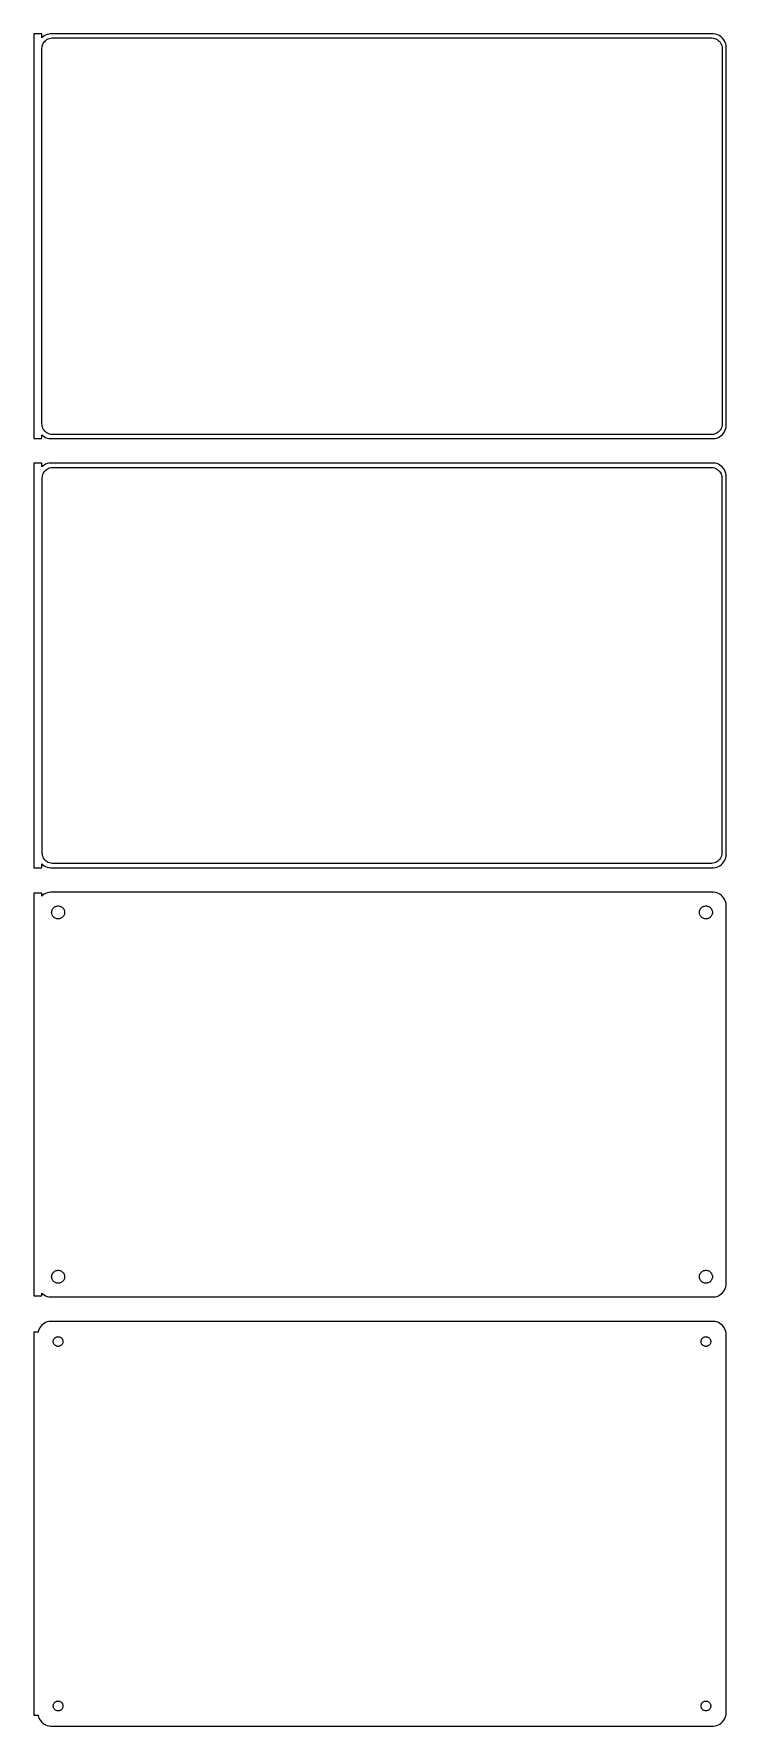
# Model space of a CAD drawing. Header units: metres. Extents: x -129 to 128, y 402 to 1029.
import ezdxf

# ---------------------------------------------------------------- set-up
doc = ezdxf.new("R2010")
doc.units = ezdxf.units.M

msp = doc.modelspace()

# ---------------------------------------------------------------- linework, layer by layer
for p, q in [((-126, 1028.99), (-129, 1028.99)), ((-129, 1028.99), (-129, 879.01)), ((-126, 1027.56), (-126, 1028.99)), ((-124.629, 1028.52), (-125.179, 1028.22)), ((-124.045, 1028.76), (-124.629, 1028.52)), ((-123.437, 1028.91), (-124.045, 1028.76)), ((-122.814, 1028.99), (-123.437, 1028.91)), ((122.814, 1028.99), (-122.814, 1028.99)), ((123.437, 1028.91), (122.814, 1028.99)), ((124.045, 1028.76), (123.437, 1028.91)), ((124.629, 1028.52), (124.045, 1028.76)), ((125.179, 1028.22), (124.629, 1028.52)), ((-125.687, 1027.85), (-126, 1027.56)), ((-126, 1023.5), (-125.968, 1024)), ((-126, 884.5), (-126, 1023.5)), ((-125.968, 1024), (-125.874, 1024.49)), ((-125.874, 1024.49), (-125.719, 1024.97)), ((-125.719, 1024.97), (-125.505, 1025.43)), ((-125.179, 1028.22), (-125.687, 1027.85)), ((-125.505, 1025.43), (-125.236, 1025.85)), ((-125.236, 1025.85), (-124.916, 1026.24)), ((-124.916, 1026.24), (-124.55, 1026.58)), ((-124.55, 1026.58), (-124.143, 1026.88)), ((-124.143, 1026.88), (-123.703, 1027.12)), ((-123.703, 1027.12), (-123.236, 1027.3)), ((-123.236, 1027.3), (-122.75, 1027.43)), ((-122.75, 1027.43), (-122.251, 1027.49)), ((-122.251, 1027.49), (122.251, 1027.49)), ((122.251, 1027.49), (122.75, 1027.43)), ((122.75, 1027.43), (123.236, 1027.3)), ((123.236, 1027.3), (123.703, 1027.12)), ((123.703, 1027.12), (124.143, 1026.88)), ((124.143, 1026.88), (124.55, 1026.58)), ((124.55, 1026.58), (124.916, 1026.24)), ((124.916, 1026.24), (125.236, 1025.85)), ((125.687, 1027.85), (125.179, 1028.22)), ((125.236, 1025.85), (125.505, 1025.43)), ((125.505, 1025.43), (125.719, 1024.97)), ((126.145, 1027.42), (125.687, 1027.85)), ((125.719, 1024.97), (125.874, 1024.49)), ((125.874, 1024.49), (125.968, 1024)), ((125.968, 1024), (126, 1023.5)), ((126, 1023.5), (126, 884.5)), ((126.545, 1026.94), (126.145, 1027.42)), ((126.882, 1026.41), (126.545, 1026.94)), ((127.149, 1025.84), (126.882, 1026.41)), ((127.343, 1025.24), (127.149, 1025.84)), ((127.461, 1024.63), (127.343, 1025.24)), ((127.5, 1024), (127.461, 1024.63)), ((127.5, 884), (127.5, 1024)), ((-125.968, 883.999), (-126, 884.5)), ((126, 884.5), (125.968, 883.999)), ((-129, 879.01), (-126, 879.01)), ((-126, 880.441), (-125.687, 880.147)), ((-126, 879.01), (-126, 880.441)), ((-125.874, 883.505), (-125.968, 883.999)), ((-125.719, 883.028), (-125.874, 883.505)), ((-125.505, 882.573), (-125.719, 883.028)), ((-125.687, 880.147), (-125.179, 879.778)), ((-125.236, 882.149), (-125.505, 882.573)), ((-124.916, 881.762), (-125.236, 882.149)), ((-125.179, 879.778), (-124.629, 879.476)), ((-124.55, 881.418), (-124.916, 881.762)), ((-124.629, 879.476), (-124.045, 879.245)), ((-124.143, 881.123), (-124.55, 881.418)), ((-123.703, 880.881), (-124.143, 881.123)), ((-124.045, 879.245), (-123.437, 879.089)), ((-123.236, 880.696), (-123.703, 880.881)), ((-123.437, 879.089), (-122.814, 879.01)), ((-122.75, 880.571), (-123.236, 880.696)), ((-122.814, 879.01), (122.814, 879.01)), ((-122.251, 880.508), (-122.75, 880.571)), ((122.251, 880.508), (-122.251, 880.508)), ((122.75, 880.571), (122.251, 880.508)), ((123.236, 880.696), (122.75, 880.571)), ((122.814, 879.01), (123.437, 879.089)), ((123.703, 880.881), (123.236, 880.696)), ((123.437, 879.089), (124.045, 879.245)), ((124.143, 881.123), (123.703, 880.881)), ((124.045, 879.245), (124.629, 879.476)), ((124.55, 881.418), (124.143, 881.123)), ((124.916, 881.762), (124.55, 881.418)), ((124.629, 879.476), (125.179, 879.778)), ((125.236, 882.149), (124.916, 881.762)), ((125.179, 879.778), (125.687, 880.147)), ((125.505, 882.573), (125.236, 882.149)), ((125.719, 883.028), (125.505, 882.573)), ((125.687, 880.147), (126.145, 880.577)), ((125.874, 883.505), (125.719, 883.028)), ((125.968, 883.999), (125.874, 883.505)), ((126.145, 880.577), (126.545, 881.061)), ((126.545, 881.061), (126.882, 881.591)), ((126.882, 881.591), (127.149, 882.159)), ((127.149, 882.159), (127.343, 882.757)), ((127.343, 882.757), (127.461, 883.373)), ((127.461, 883.373), (127.5, 884)), ((-126, 869.99), (-129, 869.99)), ((-129, 869.99), (-129, 720.01)), ((-126, 868.559), (-126, 869.99)), ((-125.687, 868.853), (-126, 868.559)), ((-125.842, 864.985), (-125.751, 865.463)), ((-125.751, 865.463), (-125.601, 865.926)), ((-125.179, 869.222), (-125.687, 868.853)), ((-125.601, 865.926), (-125.394, 866.366)), ((-125.394, 866.366), (-125.133, 866.776)), ((-124.629, 869.524), (-125.179, 869.222)), ((-125.133, 866.776), (-124.823, 867.151)), ((-124.823, 867.151), (-124.469, 867.484)), ((-124.045, 869.755), (-124.629, 869.524)), ((-124.469, 867.484), (-124.075, 867.77)), ((-124.075, 867.77), (-123.649, 868.004)), ((-123.437, 869.911), (-124.045, 869.755)), ((-123.649, 868.004), (-123.197, 868.183)), ((-122.814, 869.99), (-123.437, 869.911)), ((-123.197, 868.183), (-122.726, 868.304)), ((122.814, 869.99), (-122.814, 869.99)), ((-122.726, 868.304), (-122.243, 868.365)), ((-122.243, 868.365), (122.243, 868.365)), ((122.243, 868.365), (122.726, 868.304)), ((122.726, 868.304), (123.197, 868.183)), ((123.437, 869.911), (122.814, 869.99)), ((123.197, 868.183), (123.649, 868.004)), ((124.045, 869.755), (123.437, 869.911)), ((123.649, 868.004), (124.075, 867.77)), ((124.629, 869.524), (124.045, 869.755)), ((124.075, 867.77), (124.469, 867.484)), ((124.469, 867.484), (124.823, 867.151)), ((125.179, 869.222), (124.629, 869.524)), ((124.823, 867.151), (125.133, 866.776)), ((125.133, 866.776), (125.394, 866.366)), ((125.687, 868.853), (125.179, 869.222)), ((125.394, 866.366), (125.601, 865.926)), ((125.601, 865.926), (125.751, 865.463)), ((126.145, 868.423), (125.687, 868.853)), ((125.751, 865.463), (125.842, 864.985)), ((126.545, 867.939), (126.145, 868.423)), ((126.882, 867.409), (126.545, 867.939)), ((127.149, 866.841), (126.882, 867.409)), ((127.343, 866.243), (127.149, 866.841)), ((127.461, 865.627), (127.343, 866.243)), ((127.5, 865), (127.461, 865.627)), ((-125.873, 864.5), (-125.842, 864.985)), ((-125.873, 725.5), (-125.873, 864.5)), ((125.842, 864.985), (125.873, 864.5)), ((125.873, 864.5), (125.873, 725.5)), ((127.5, 725), (127.5, 865)), ((-126, 721.441), (-125.687, 721.147)), ((-126, 720.01), (-126, 721.441)), ((-125.842, 725.015), (-125.873, 725.5)), ((-125.751, 724.537), (-125.842, 725.015)), ((-125.601, 724.074), (-125.751, 724.537)), ((-125.687, 721.147), (-125.179, 720.778)), ((-125.394, 723.634), (-125.601, 724.074)), ((-125.133, 723.224), (-125.394, 723.634)), ((-124.823, 722.849), (-125.133, 723.224)), ((-124.469, 722.516), (-124.823, 722.849)), ((-124.075, 722.23), (-124.469, 722.516)), ((-123.649, 721.996), (-124.075, 722.23)), ((-123.197, 721.817), (-123.649, 721.996)), ((-122.726, 721.696), (-123.197, 721.817)), ((-122.243, 721.635), (-122.726, 721.696)), ((122.243, 721.635), (-122.243, 721.635)), ((122.726, 721.696), (122.243, 721.635)), ((123.197, 721.817), (122.726, 721.696)), ((123.649, 721.996), (123.197, 721.817)), ((124.075, 722.23), (123.649, 721.996)), ((124.469, 722.516), (124.075, 722.23)), ((124.823, 722.849), (124.469, 722.516)), ((125.133, 723.224), (124.823, 722.849)), ((125.394, 723.634), (125.133, 723.224)), ((125.179, 720.778), (125.687, 721.147)), ((125.601, 724.074), (125.394, 723.634)), ((125.751, 724.537), (125.601, 724.074)), ((125.687, 721.147), (126.145, 721.577)), ((125.842, 725.015), (125.751, 724.537)), ((125.873, 725.5), (125.842, 725.015)), ((126.145, 721.577), (126.545, 722.061)), ((126.545, 722.061), (126.882, 722.591)), ((126.882, 722.591), (127.149, 723.159)), ((127.149, 723.159), (127.343, 723.757)), ((127.343, 723.757), (127.461, 724.373)), ((127.461, 724.373), (127.5, 725)), ((-129, 720.01), (-126, 720.01)), ((-125.179, 720.778), (-124.629, 720.476)), ((-124.629, 720.476), (-124.045, 720.245)), ((-124.045, 720.245), (-123.437, 720.089)), ((-123.437, 720.089), (-122.814, 720.01)), ((-122.814, 720.01), (122.814, 720.01)), ((122.814, 720.01), (123.437, 720.089)), ((123.437, 720.089), (124.045, 720.245)), ((124.045, 720.245), (124.629, 720.476)), ((124.629, 720.476), (125.179, 720.778)), ((-126, 710.615), (-129, 710.615)), ((-129, 710.615), (-129, 561.385)), ((-126, 709.559), (-126, 710.615)), ((-125.687, 709.853), (-126, 709.559)), ((-125.179, 710.222), (-125.687, 709.853)), ((-124.629, 710.524), (-125.179, 710.222)), ((-124.045, 710.755), (-124.629, 710.524)), ((-123.437, 710.911), (-124.045, 710.755)), ((-122.814, 710.99), (-123.437, 710.911)), ((122.814, 710.99), (-122.814, 710.99)), ((123.437, 710.911), (122.814, 710.99)), ((124.045, 710.755), (123.437, 710.911)), ((124.629, 710.524), (124.045, 710.755)), ((125.179, 710.222), (124.629, 710.524)), ((125.687, 709.853), (125.179, 710.222)), ((126.145, 709.423), (125.687, 709.853)), ((126.545, 708.939), (126.145, 709.423)), ((126.882, 708.409), (126.545, 708.939)), ((-122.4, 703.5), (-122.381, 703.801)), ((-122.381, 703.199), (-122.4, 703.5)), ((-122.381, 703.801), (-122.325, 704.097)), ((-122.325, 702.903), (-122.381, 703.199)), ((-122.325, 704.097), (-122.231, 704.383)), ((-122.231, 702.617), (-122.325, 702.903)), ((-122.231, 704.383), (-122.103, 704.656)), ((-122.103, 702.344), (-122.231, 702.617)), ((-122.103, 704.656), (-121.942, 704.911)), ((-121.942, 702.089), (-122.103, 702.344)), ((-121.942, 704.911), (-121.75, 705.143)), ((-121.75, 705.143), (-121.53, 705.349)), ((-121.53, 705.349), (-121.286, 705.526)), ((-121.286, 705.526), (-121.022, 705.672)), ((-121.022, 705.672), (-120.742, 705.783)), ((-120.742, 705.783), (-120.45, 705.857)), ((-120.45, 705.857), (-120.151, 705.895)), ((-120.151, 705.895), (-119.849, 705.895)), ((-119.849, 705.895), (-119.55, 705.857)), ((-119.55, 705.857), (-119.258, 705.783)), ((-119.258, 705.783), (-118.978, 705.672)), ((-118.978, 705.672), (-118.714, 705.526)), ((-118.714, 705.526), (-118.47, 705.349)), ((-118.47, 705.349), (-118.25, 705.143)), ((-118.25, 705.143), (-118.058, 704.911)), ((-118.058, 704.911), (-117.897, 704.656)), ((-117.897, 702.344), (-118.058, 702.089)), ((-117.897, 704.656), (-117.769, 704.383)), ((-117.769, 702.617), (-117.897, 702.344)), ((-117.769, 704.383), (-117.675, 704.097)), ((-117.675, 702.903), (-117.769, 702.617)), ((-117.675, 704.097), (-117.619, 703.801)), ((-117.619, 703.199), (-117.675, 702.903)), ((-117.619, 703.801), (-117.6, 703.5)), ((-117.6, 703.5), (-117.619, 703.199)), ((117.6, 703.5), (117.619, 703.801)), ((117.619, 703.199), (117.6, 703.5)), ((117.619, 703.801), (117.675, 704.097)), ((117.675, 702.903), (117.619, 703.199)), ((117.675, 704.097), (117.769, 704.383)), ((117.769, 702.617), (117.675, 702.903)), ((117.769, 704.383), (117.897, 704.656)), ((117.897, 702.344), (117.769, 702.617)), ((117.897, 704.656), (118.058, 704.911)), ((118.058, 702.089), (117.897, 702.344)), ((118.058, 704.911), (118.25, 705.143)), ((118.25, 705.143), (118.47, 705.349)), ((118.47, 705.349), (118.714, 705.526)), ((118.714, 705.526), (118.978, 705.672)), ((118.978, 705.672), (119.258, 705.783)), ((119.258, 705.783), (119.55, 705.857)), ((119.55, 705.857), (119.849, 705.895)), ((119.849, 705.895), (120.151, 705.895)), ((120.151, 705.895), (120.45, 705.857)), ((120.45, 705.857), (120.742, 705.783)), ((120.742, 705.783), (121.022, 705.672)), ((121.022, 705.672), (121.286, 705.526)), ((121.286, 705.526), (121.53, 705.349)), ((121.53, 705.349), (121.75, 705.143)), ((121.75, 705.143), (121.942, 704.911)), ((121.942, 704.911), (122.103, 704.656)), ((122.103, 702.344), (121.942, 702.089)), ((122.103, 704.656), (122.231, 704.383)), ((122.231, 702.617), (122.103, 702.344)), ((122.231, 704.383), (122.325, 704.097)), ((122.325, 702.903), (122.231, 702.617)), ((122.325, 704.097), (122.381, 703.801)), ((122.381, 703.199), (122.325, 702.903)), ((122.381, 703.801), (122.4, 703.5)), ((122.4, 703.5), (122.381, 703.199)), ((127.149, 707.841), (126.882, 708.409)), ((127.343, 707.243), (127.149, 707.841)), ((127.461, 706.627), (127.343, 707.243)), ((127.5, 706), (127.461, 706.627)), ((127.5, 566), (127.5, 706)), ((-121.75, 701.857), (-121.942, 702.089)), ((-121.53, 701.651), (-121.75, 701.857)), ((-121.286, 701.474), (-121.53, 701.651)), ((-121.022, 701.328), (-121.286, 701.474)), ((-120.742, 701.217), (-121.022, 701.328)), ((-120.45, 701.143), (-120.742, 701.217)), ((-120.151, 701.105), (-120.45, 701.143)), ((-119.849, 701.105), (-120.151, 701.105)), ((-119.55, 701.143), (-119.849, 701.105)), ((-119.258, 701.217), (-119.55, 701.143)), ((-118.978, 701.328), (-119.258, 701.217)), ((-118.714, 701.474), (-118.978, 701.328)), ((-118.47, 701.651), (-118.714, 701.474)), ((-118.25, 701.857), (-118.47, 701.651)), ((-118.058, 702.089), (-118.25, 701.857)), ((118.25, 701.857), (118.058, 702.089)), ((118.47, 701.651), (118.25, 701.857)), ((118.714, 701.474), (118.47, 701.651)), ((118.978, 701.328), (118.714, 701.474)), ((119.258, 701.217), (118.978, 701.328)), ((119.55, 701.143), (119.258, 701.217)), ((119.849, 701.105), (119.55, 701.143)), ((120.151, 701.105), (119.849, 701.105)), ((120.45, 701.143), (120.151, 701.105)), ((120.742, 701.217), (120.45, 701.143)), ((121.022, 701.328), (120.742, 701.217)), ((121.286, 701.474), (121.022, 701.328)), ((121.53, 701.651), (121.286, 701.474)), ((121.75, 701.857), (121.53, 701.651)), ((121.942, 702.089), (121.75, 701.857)), ((-121.286, 570.526), (-121.022, 570.672)), ((-121.022, 570.672), (-120.742, 570.783)), ((-120.742, 570.783), (-120.45, 570.857)), ((-120.45, 570.857), (-120.151, 570.895)), ((-120.151, 570.895), (-119.849, 570.895)), ((-119.849, 570.895), (-119.55, 570.857)), ((-119.55, 570.857), (-119.258, 570.783)), ((-119.258, 570.783), (-118.978, 570.672)), ((-118.978, 570.672), (-118.714, 570.526)), ((118.714, 570.526), (118.978, 570.672)), ((118.978, 570.672), (119.258, 570.783)), ((119.258, 570.783), (119.55, 570.857)), ((119.55, 570.857), (119.849, 570.895)), ((119.849, 570.895), (120.151, 570.895)), ((120.151, 570.895), (120.45, 570.857)), ((120.45, 570.857), (120.742, 570.783)), ((120.742, 570.783), (121.022, 570.672)), ((121.022, 570.672), (121.286, 570.526)), ((-122.4, 568.5), (-122.381, 568.801)), ((-122.381, 568.199), (-122.4, 568.5)), ((-122.381, 568.801), (-122.325, 569.097)), ((-122.325, 567.903), (-122.381, 568.199)), ((-122.325, 569.097), (-122.231, 569.383)), ((-122.231, 567.617), (-122.325, 567.903)), ((-122.231, 569.383), (-122.103, 569.656)), ((-122.103, 567.344), (-122.231, 567.617)), ((-122.103, 569.656), (-121.942, 569.911)), ((-121.942, 567.089), (-122.103, 567.344)), ((-121.942, 569.911), (-121.75, 570.143)), ((-121.75, 566.857), (-121.942, 567.089)), ((-121.75, 570.143), (-121.53, 570.349)), ((-121.53, 566.651), (-121.75, 566.857)), ((-121.53, 570.349), (-121.286, 570.526)), ((-121.286, 566.474), (-121.53, 566.651)), ((-121.022, 566.328), (-121.286, 566.474)), ((-120.742, 566.217), (-121.022, 566.328)), ((-120.45, 566.143), (-120.742, 566.217)), ((-120.151, 566.105), (-120.45, 566.143)), ((-119.849, 566.105), (-120.151, 566.105)), ((-119.55, 566.143), (-119.849, 566.105)), ((-119.258, 566.217), (-119.55, 566.143)), ((-118.978, 566.328), (-119.258, 566.217)), ((-118.714, 566.474), (-118.978, 566.328)), ((-118.714, 570.526), (-118.47, 570.349)), ((-118.47, 566.651), (-118.714, 566.474)), ((-118.47, 570.349), (-118.25, 570.143)), ((-118.25, 566.857), (-118.47, 566.651)), ((-118.25, 570.143), (-118.058, 569.911)), ((-118.058, 567.089), (-118.25, 566.857)), ((-118.058, 569.911), (-117.897, 569.656)), ((-117.897, 567.344), (-118.058, 567.089)), ((-117.897, 569.656), (-117.769, 569.383)), ((-117.769, 567.617), (-117.897, 567.344)), ((-117.769, 569.383), (-117.675, 569.097)), ((-117.675, 567.903), (-117.769, 567.617)), ((-117.675, 569.097), (-117.619, 568.801)), ((-117.619, 568.199), (-117.675, 567.903)), ((-117.619, 568.801), (-117.6, 568.5)), ((-117.6, 568.5), (-117.619, 568.199)), ((117.6, 568.5), (117.619, 568.801)), ((117.619, 568.199), (117.6, 568.5)), ((117.619, 568.801), (117.675, 569.097)), ((117.675, 567.903), (117.619, 568.199)), ((117.675, 569.097), (117.769, 569.383)), ((117.769, 567.617), (117.675, 567.903)), ((117.769, 569.383), (117.897, 569.656)), ((117.897, 567.344), (117.769, 567.617)), ((117.897, 569.656), (118.058, 569.911)), ((118.058, 567.089), (117.897, 567.344)), ((118.058, 569.911), (118.25, 570.143)), ((118.25, 566.857), (118.058, 567.089)), ((118.25, 570.143), (118.47, 570.349)), ((118.47, 566.651), (118.25, 566.857)), ((118.47, 570.349), (118.714, 570.526)), ((118.714, 566.474), (118.47, 566.651)), ((118.978, 566.328), (118.714, 566.474)), ((119.258, 566.217), (118.978, 566.328)), ((119.55, 566.143), (119.258, 566.217)), ((119.849, 566.105), (119.55, 566.143)), ((120.151, 566.105), (119.849, 566.105)), ((120.45, 566.143), (120.151, 566.105)), ((120.742, 566.217), (120.45, 566.143)), ((121.022, 566.328), (120.742, 566.217)), ((121.286, 566.474), (121.022, 566.328)), ((121.286, 570.526), (121.53, 570.349)), ((121.53, 566.651), (121.286, 566.474)), ((121.53, 570.349), (121.75, 570.143)), ((121.75, 566.857), (121.53, 566.651)), ((121.75, 570.143), (121.942, 569.911)), ((121.942, 567.089), (121.75, 566.857)), ((121.942, 569.911), (122.103, 569.656)), ((122.103, 567.344), (121.942, 567.089)), ((122.103, 569.656), (122.231, 569.383)), ((122.231, 567.617), (122.103, 567.344)), ((122.231, 569.383), (122.325, 569.097)), ((122.325, 567.903), (122.231, 567.617)), ((122.325, 569.097), (122.381, 568.801)), ((122.381, 568.199), (122.325, 567.903)), ((122.381, 568.801), (122.4, 568.5)), ((122.4, 568.5), (122.381, 568.199)), ((127.149, 564.159), (127.343, 564.757)), ((127.343, 564.757), (127.461, 565.373)), ((127.461, 565.373), (127.5, 566)), ((-129, 561.385), (-126, 561.385)), ((-126, 561.385), (-126, 562.441)), ((-126, 562.441), (-125.687, 562.147)), ((-125.687, 562.147), (-125.179, 561.778)), ((-125.179, 561.778), (-124.629, 561.476)), ((-124.629, 561.476), (-124.045, 561.245)), ((-124.045, 561.245), (-123.437, 561.089)), ((-123.437, 561.089), (-122.814, 561.01)), ((-122.814, 561.01), (122.814, 561.01)), ((122.814, 561.01), (123.437, 561.089)), ((123.437, 561.089), (124.045, 561.245)), ((124.045, 561.245), (124.629, 561.476)), ((124.629, 561.476), (125.179, 561.778)), ((125.179, 561.778), (125.687, 562.147)), ((125.687, 562.147), (126.145, 562.577)), ((126.145, 562.577), (126.545, 563.061)), ((126.545, 563.061), (126.882, 563.591)), ((126.882, 563.591), (127.149, 564.159)), ((-124.045, 551.755), (-124.629, 551.524)), ((-123.437, 551.911), (-124.045, 551.755)), ((-122.814, 551.99), (-123.437, 551.911)), ((122.814, 551.99), (-122.814, 551.99)), ((123.437, 551.911), (122.814, 551.99)), ((124.045, 551.755), (123.437, 551.911)), ((124.629, 551.524), (124.045, 551.755)), ((-127.4, 547.944), (-129, 547.944)), ((-129, 547.944), (-129, 406.056)), ((-127.343, 548.243), (-127.4, 547.944)), ((-127.149, 548.841), (-127.343, 548.243)), ((-126.882, 549.409), (-127.149, 548.841)), ((-126.545, 549.939), (-126.882, 549.409)), ((-126.145, 550.423), (-126.545, 549.939)), ((-125.687, 550.853), (-126.145, 550.423)), ((-125.179, 551.222), (-125.687, 550.853)), ((-124.629, 551.524), (-125.179, 551.222)), ((-121.577, 545.367), (-121.456, 545.558)), ((-121.456, 545.558), (-121.312, 545.732)), ((-121.312, 545.732), (-121.147, 545.887)), ((-121.147, 545.887), (-120.964, 546.02)), ((-120.964, 546.02), (-120.766, 546.129)), ((-120.766, 546.129), (-120.556, 546.212)), ((-120.556, 546.212), (-120.337, 546.268)), ((-120.337, 546.268), (-120.113, 546.296)), ((-120.113, 546.296), (-119.887, 546.296)), ((-119.887, 546.296), (-119.663, 546.268)), ((-119.663, 546.268), (-119.444, 546.212)), ((-119.444, 546.212), (-119.234, 546.129)), ((-119.234, 546.129), (-119.036, 546.02)), ((-119.036, 546.02), (-118.853, 545.887)), ((-118.853, 545.887), (-118.688, 545.732)), ((-118.688, 545.732), (-118.544, 545.558)), ((-118.544, 545.558), (-118.423, 545.367)), ((118.423, 545.367), (118.544, 545.558)), ((118.544, 545.558), (118.688, 545.732)), ((118.688, 545.732), (118.853, 545.887)), ((118.853, 545.887), (119.036, 546.02)), ((119.036, 546.02), (119.234, 546.129)), ((119.234, 546.129), (119.444, 546.212)), ((119.444, 546.212), (119.663, 546.268)), ((119.663, 546.268), (119.887, 546.296)), ((119.887, 546.296), (120.113, 546.296)), ((120.113, 546.296), (120.337, 546.268)), ((120.337, 546.268), (120.556, 546.212)), ((120.556, 546.212), (120.766, 546.129)), ((120.766, 546.129), (120.964, 546.02)), ((120.964, 546.02), (121.147, 545.887)), ((121.147, 545.887), (121.312, 545.732)), ((121.312, 545.732), (121.456, 545.558)), ((121.456, 545.558), (121.577, 545.367)), ((125.179, 551.222), (124.629, 551.524)), ((125.687, 550.853), (125.179, 551.222)), ((126.145, 550.423), (125.687, 550.853)), ((126.545, 549.939), (126.145, 550.423)), ((126.882, 549.409), (126.545, 549.939)), ((127.149, 548.841), (126.882, 549.409)), ((127.343, 548.243), (127.149, 548.841)), ((127.461, 547.627), (127.343, 548.243)), ((127.5, 547), (127.461, 547.627)), ((127.5, 407), (127.5, 547)), ((-121.8, 544.5), (-121.786, 544.726)), ((-121.786, 544.274), (-121.8, 544.5)), ((-121.786, 544.726), (-121.743, 544.948)), ((-121.743, 544.052), (-121.786, 544.274)), ((-121.743, 544.948), (-121.674, 545.163)), ((-121.674, 543.837), (-121.743, 544.052)), ((-121.674, 545.163), (-121.577, 545.367)), ((-121.577, 543.633), (-121.674, 543.837)), ((-121.456, 543.442), (-121.577, 543.633)), ((-121.312, 543.268), (-121.456, 543.442)), ((-121.147, 543.113), (-121.312, 543.268)), ((-120.964, 542.98), (-121.147, 543.113)), ((-120.766, 542.871), (-120.964, 542.98)), ((-120.556, 542.788), (-120.766, 542.871)), ((-120.337, 542.732), (-120.556, 542.788)), ((-120.113, 542.704), (-120.337, 542.732)), ((-119.887, 542.704), (-120.113, 542.704)), ((-119.663, 542.732), (-119.887, 542.704)), ((-119.444, 542.788), (-119.663, 542.732)), ((-119.234, 542.871), (-119.444, 542.788)), ((-119.036, 542.98), (-119.234, 542.871)), ((-118.853, 543.113), (-119.036, 542.98)), ((-118.688, 543.268), (-118.853, 543.113)), ((-118.544, 543.442), (-118.688, 543.268)), ((-118.423, 543.633), (-118.544, 543.442)), ((-118.423, 545.367), (-118.326, 545.163)), ((-118.326, 543.837), (-118.423, 543.633)), ((-118.326, 545.163), (-118.257, 544.948)), ((-118.257, 544.052), (-118.326, 543.837)), ((-118.257, 544.948), (-118.214, 544.726)), ((-118.214, 544.274), (-118.257, 544.052)), ((-118.214, 544.726), (-118.2, 544.5)), ((-118.2, 544.5), (-118.214, 544.274)), ((118.2, 544.5), (118.214, 544.726)), ((118.214, 544.274), (118.2, 544.5)), ((118.214, 544.726), (118.257, 544.948)), ((118.257, 544.052), (118.214, 544.274)), ((118.257, 544.948), (118.326, 545.163)), ((118.326, 543.837), (118.257, 544.052)), ((118.326, 545.163), (118.423, 545.367)), ((118.423, 543.633), (118.326, 543.837)), ((118.544, 543.442), (118.423, 543.633)), ((118.688, 543.268), (118.544, 543.442)), ((118.853, 543.113), (118.688, 543.268)), ((119.036, 542.98), (118.853, 543.113)), ((119.234, 542.871), (119.036, 542.98)), ((119.444, 542.788), (119.234, 542.871)), ((119.663, 542.732), (119.444, 542.788)), ((119.887, 542.704), (119.663, 542.732)), ((120.113, 542.704), (119.887, 542.704)), ((120.337, 542.732), (120.113, 542.704)), ((120.556, 542.788), (120.337, 542.732)), ((120.766, 542.871), (120.556, 542.788)), ((120.964, 542.98), (120.766, 542.871)), ((121.147, 543.113), (120.964, 542.98)), ((121.312, 543.268), (121.147, 543.113)), ((121.456, 543.442), (121.312, 543.268)), ((121.577, 543.633), (121.456, 543.442)), ((121.577, 545.367), (121.674, 545.163)), ((121.674, 543.837), (121.577, 543.633)), ((121.674, 545.163), (121.743, 544.948)), ((121.743, 544.052), (121.674, 543.837)), ((121.743, 544.948), (121.786, 544.726)), ((121.786, 544.274), (121.743, 544.052)), ((121.786, 544.726), (121.8, 544.5)), ((121.8, 544.5), (121.786, 544.274)), ((-121.8, 409.5), (-121.786, 409.726)), ((-121.786, 409.274), (-121.8, 409.5)), ((-121.786, 409.726), (-121.743, 409.948)), ((-121.743, 409.052), (-121.786, 409.274)), ((-121.743, 409.948), (-121.674, 410.163)), ((-121.674, 408.837), (-121.743, 409.052)), ((-121.674, 410.163), (-121.577, 410.367)), ((-121.577, 408.633), (-121.674, 408.837)), ((-121.577, 410.367), (-121.456, 410.558)), ((-121.456, 408.442), (-121.577, 408.633)), ((-121.456, 410.558), (-121.312, 410.732)), ((-121.312, 408.268), (-121.456, 408.442)), ((-121.312, 410.732), (-121.147, 410.887)), ((-121.147, 408.113), (-121.312, 408.268)), ((-121.147, 410.887), (-120.964, 411.02)), ((-120.964, 407.98), (-121.147, 408.113)), ((-120.964, 411.02), (-120.766, 411.129)), ((-120.766, 407.871), (-120.964, 407.98)), ((-120.766, 411.129), (-120.556, 411.212)), ((-120.556, 407.788), (-120.766, 407.871)), ((-120.556, 411.212), (-120.337, 411.268)), ((-120.337, 407.732), (-120.556, 407.788)), ((-120.337, 411.268), (-120.113, 411.296)), ((-120.113, 407.704), (-120.337, 407.732)), ((-120.113, 411.296), (-119.887, 411.296)), ((-119.887, 407.704), (-120.113, 407.704)), ((-119.887, 411.296), (-119.663, 411.268)), ((-119.663, 407.732), (-119.887, 407.704)), ((-119.663, 411.268), (-119.444, 411.212)), ((-119.444, 407.788), (-119.663, 407.732)), ((-119.444, 411.212), (-119.234, 411.129)), ((-119.234, 407.871), (-119.444, 407.788)), ((-119.234, 411.129), (-119.036, 411.02)), ((-119.036, 407.98), (-119.234, 407.871)), ((-119.036, 411.02), (-118.853, 410.887)), ((-118.853, 408.113), (-119.036, 407.98)), ((-118.853, 410.887), (-118.688, 410.732)), ((-118.688, 408.268), (-118.853, 408.113)), ((-118.688, 410.732), (-118.544, 410.558)), ((-118.544, 408.442), (-118.688, 408.268)), ((-118.544, 410.558), (-118.423, 410.367)), ((-118.423, 408.633), (-118.544, 408.442)), ((-118.423, 410.367), (-118.326, 410.163)), ((-118.326, 408.837), (-118.423, 408.633)), ((-118.326, 410.163), (-118.257, 409.948)), ((-118.257, 409.052), (-118.326, 408.837)), ((-118.257, 409.948), (-118.214, 409.726)), ((-118.214, 409.274), (-118.257, 409.052)), ((-118.214, 409.726), (-118.2, 409.5)), ((-118.2, 409.5), (-118.214, 409.274)), ((118.2, 409.5), (118.214, 409.726)), ((118.214, 409.274), (118.2, 409.5)), ((118.214, 409.726), (118.257, 409.948)), ((118.257, 409.052), (118.214, 409.274)), ((118.257, 409.948), (118.326, 410.163)), ((118.326, 408.837), (118.257, 409.052)), ((118.326, 410.163), (118.423, 410.367)), ((118.423, 408.633), (118.326, 408.837)), ((118.423, 410.367), (118.544, 410.558)), ((118.544, 408.442), (118.423, 408.633)), ((118.544, 410.558), (118.688, 410.732)), ((118.688, 408.268), (118.544, 408.442)), ((118.688, 410.732), (118.853, 410.887)), ((118.853, 408.113), (118.688, 408.268)), ((118.853, 410.887), (119.036, 411.02)), ((119.036, 407.98), (118.853, 408.113)), ((119.036, 411.02), (119.234, 411.129)), ((119.234, 407.871), (119.036, 407.98)), ((119.234, 411.129), (119.444, 411.212)), ((119.444, 407.788), (119.234, 407.871)), ((119.444, 411.212), (119.663, 411.268)), ((119.663, 407.732), (119.444, 407.788)), ((119.663, 411.268), (119.887, 411.296)), ((119.887, 407.704), (119.663, 407.732)), ((119.887, 411.296), (120.113, 411.296)), ((120.113, 407.704), (119.887, 407.704)), ((120.113, 411.296), (120.337, 411.268)), ((120.337, 407.732), (120.113, 407.704)), ((120.337, 411.268), (120.556, 411.212)), ((120.556, 407.788), (120.337, 407.732)), ((120.556, 411.212), (120.766, 411.129)), ((120.766, 407.871), (120.556, 407.788)), ((120.766, 411.129), (120.964, 411.02)), ((120.964, 407.98), (120.766, 407.871)), ((120.964, 411.02), (121.147, 410.887)), ((121.147, 408.113), (120.964, 407.98)), ((121.147, 410.887), (121.312, 410.732)), ((121.312, 408.268), (121.147, 408.113)), ((121.312, 410.732), (121.456, 410.558)), ((121.456, 408.442), (121.312, 408.268)), ((121.456, 410.558), (121.577, 410.367)), ((121.577, 408.633), (121.456, 408.442)), ((121.577, 410.367), (121.674, 410.163)), ((121.674, 408.837), (121.577, 408.633)), ((121.674, 410.163), (121.743, 409.948)), ((121.743, 409.052), (121.674, 408.837)), ((121.743, 409.948), (121.786, 409.726)), ((121.786, 409.274), (121.743, 409.052)), ((121.786, 409.726), (121.8, 409.5)), ((121.8, 409.5), (121.786, 409.274)), ((-129, 406.056), (-127.4, 406.056)), ((-127.4, 406.056), (-127.343, 405.757)), ((-127.343, 405.757), (-127.149, 405.159)), ((-127.149, 405.159), (-126.882, 404.591)), ((-126.882, 404.591), (-126.545, 404.061)), ((-126.545, 404.061), (-126.145, 403.577)), ((-126.145, 403.577), (-125.687, 403.147)), ((-125.687, 403.147), (-125.179, 402.778)), ((-125.179, 402.778), (-124.629, 402.476)), ((-124.629, 402.476), (-124.045, 402.245)), ((-124.045, 402.245), (-123.437, 402.089)), ((-123.437, 402.089), (-122.814, 402.01)), ((-122.814, 402.01), (122.814, 402.01)), ((122.814, 402.01), (123.437, 402.089)), ((123.437, 402.089), (124.045, 402.245)), ((124.045, 402.245), (124.629, 402.476)), ((124.629, 402.476), (125.179, 402.778)), ((125.179, 402.778), (125.687, 403.147)), ((125.687, 403.147), (126.145, 403.577)), ((126.145, 403.577), (126.545, 404.061)), ((126.545, 404.061), (126.882, 404.591)), ((126.882, 404.591), (127.149, 405.159)), ((127.149, 405.159), (127.343, 405.757)), ((127.343, 405.757), (127.461, 406.373)), ((127.461, 406.373), (127.5, 407))]:
    msp.add_line(p, q)

doc.saveas('drawing.dxf')
